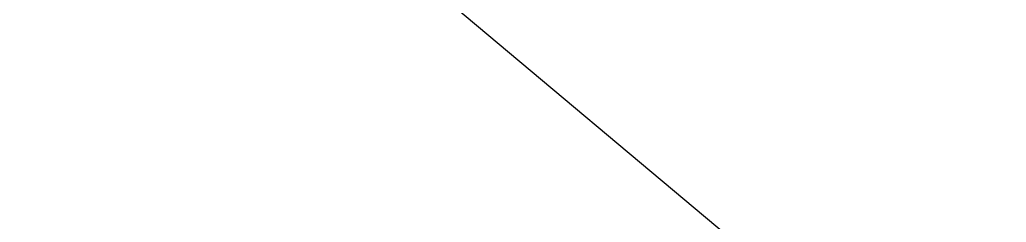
# Model space of a CAD drawing. Extents: x 383425 to 391668, y 6055101 to 6059545.
# Drawn here: x 388252.23 to 388253.127, y 6057712.611 to 6057712.795 of the extents above; entities that cross this region are included whole.
import ezdxf

# ---------------------------------------------------------------- set-up
doc = ezdxf.new("R2010")
doc.units = 0
doc.header["$LTSCALE"] = 5
doc.linetypes.add('0', pattern=[1, 1, 0])
doc.linetypes.add('foc-QUARTERLINE', pattern=[33, 25, -3, 2, -3])
for name, color, linetype in [('L-QSEC', 8, 'foc-QUARTERLINE'), ('P-PROPOSED', 10, 'Continuous'), ('T-BUSH', 110, '0')]:
    doc.layers.add(name, color=color, linetype=linetype)

msp = doc.modelspace()

# ---------------------------------------------------------------- linework, layer by layer
at = {"layer": 'L-QSEC'}
msp.add_line((387598.62707, 6057728.2636), (388364.64, 6057710.04), dxfattribs=at)
at = {"layer": 'P-PROPOSED'}
msp.add_lwpolyline([(388105.13535, 6057836.73191), (388289.39738, 6057681.91049), (388353.30537, 6057625.22193), (388540.40824, 6057434.82995), (388590.32673, 6057393.85852), (388624.60195, 6057371.36935), (388822.50302, 6057206.11092), (388834.69812, 6057207.33086), (388846.5059, 6057194.72182), (388849.90082, 6057182.5516), (389164.62731, 6056922.35955), (389402.7567, 6056726.78176), (389544.34664, 6056611.80119), (389882.32367, 6056331.91173)], dxfattribs=at)
at = {"layer": 'T-BUSH', "flags": 128}
msp.add_lwpolyline([(388139.00068, 6057825.84801, 0.75), (388137.2421, 6057821.6935, 0.75), (388144.29249, 6057815.34596, 0.75), (388148.8265, 6057811.41624, 0.75), (388158.65021, 6057802.90185, 0.75), (388163.18423, 6057798.97213, 0.75), (388170.36309, 6057792.75008, 0.75), (388174.8971, 6057788.82036, 0.75), (388184.72081, 6057780.30597, 0.75), (388189.25483, 6057776.37625, 0.75), (388196.43369, 6057770.1542, 0.75), (388200.9677, 6057766.22448, 0.75), (388210.79141, 6057757.71009, 0.75), (388215.32543, 6057753.78037, 0.75), (388222.50429, 6057747.55832, 0.75), (388227.0383, 6057743.6286, 0.75), (388236.86201, 6057735.11421, 0.75), (388241.39602, 6057731.18449, 0.75), (388248.61728, 6057725.01235, 0.75), (388253.2286, 6057721.17363, 0.75), (388263.21978, 6057712.8564, 0.75), (388267.8311, 6057709.01769, 0.75), (388275.13235, 6057702.93972, 0.75), (388279.74367, 6057699.101, 0.75), (388289.73485, 6057690.78377, 0.75), (388294.34617, 6057686.94506, 0.75), (388301.64742, 6057680.86709, 0.75), (388306.25874, 6057677.02837, 0.75), (388316.24993, 6057668.71114, 0.75), (388320.86124, 6057664.87243, 0.75), (388328.0399, 6057658.65513, 0.75), (388332.43402, 6057654.56958, 0.75), (388341.95461, 6057645.71756, 0.75), (388346.34873, 6057641.63201, 0.75), (388353.30609, 6057635.16322, 0.75), (388357.7002, 6057631.07767, 0.75), (388367.2208, 6057622.22565, 0.75), (388371.61492, 6057618.1401, 0.75), (388378.57227, 6057611.67132, 0.75), (388382.96639, 6057607.58577, 0.75), (388392.14557, 6057598.38443, 0.75), (388396.33056, 6057594.08491, 0.75), (388402.95679, 6057587.27733, 0.75), (388407.14177, 6057582.97781, 0.75), (388416.20924, 6057573.66218, 0.75), (388420.39423, 6057569.36266, 0.75), (388427.02046, 6057562.55508, 0.75), (388431.20544, 6057558.25556, 0.75), (388440.27245, 6057548.93947, 0.75), (388444.45384, 6057544.63646, 0.75), (388451.07439, 6057537.82335, 0.75), (388455.25578, 6057533.52034, 0.75), (388464.31547, 6057524.19714, 0.75), (388468.49686, 6057519.89412, 0.75), (388475.11741, 6057513.08102, 0.75), (388479.2988, 6057508.778, 0.75), (388488.35849, 6057499.4548, 0.75), (388492.53988, 6057495.15179, 0.75), (388499.16043, 6057488.33868, 0.75), (388503.34182, 6057484.03567, 0.75), (388512.40151, 6057474.71247, 0.75), (388516.67518, 6057470.50338, 0.75), (388523.60465, 6057464.00473, 0.75), (388527.98116, 6057459.90032, 0.75), (388537.46359, 6057451.00743, 0.75), (388541.8401, 6057446.90302, 0.75), (388548.76957, 6057440.40437, 0.75), (388553.24497, 6057436.41097, 0.75), (388563.16932, 6057428.01411, 0.75), (388567.74979, 6057424.13863, 0.75), (388575.0022, 6057418.00246, 0.75), (388579.58267, 6057414.12699, 0.75), (388589.50702, 6057405.73012, 0.75), (388598.06582, 6057398.48863, 0.75)], format="xyb", dxfattribs=at)

doc.saveas('drawing.dxf')
